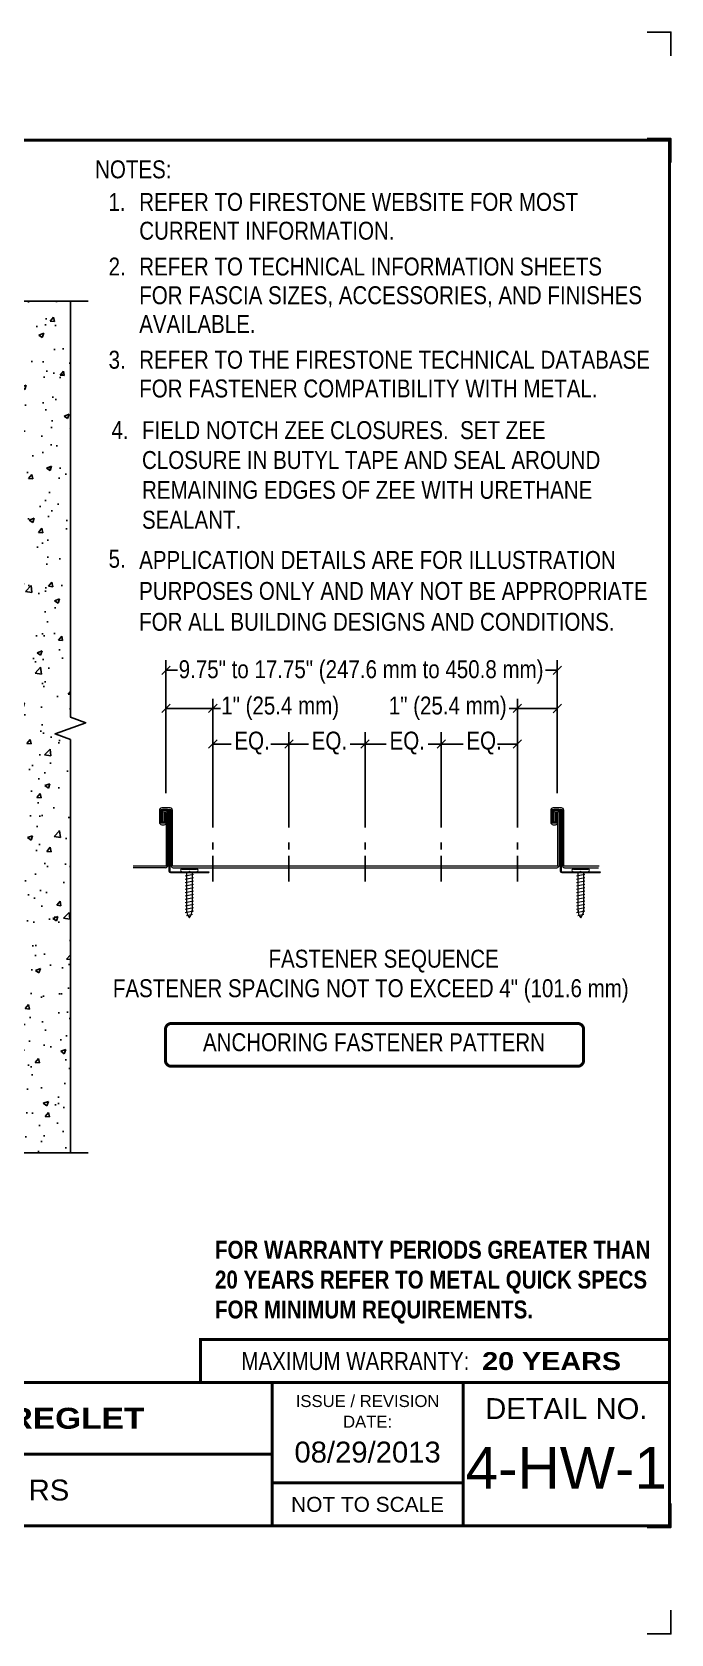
# Model space of a CAD drawing. Header units: inches. Extents: x 0 to 20, y 0 to 16.8.
# Drawn here: x 13.34 to 20.03, y 0 to 16.76 of the extents above; entities that cross this region are included whole.
import ezdxf
from ezdxf.enums import TextEntityAlignment as Align

# ---------------------------------------------------------------- set-up
doc = ezdxf.new("R2010")
doc.units = ezdxf.units.IN
doc.header["$MEASUREMENT"] = 0
doc.layers.get('0').update_dxf_attribs({"linetype": 'CONTINUOUS'})
doc.layers.get('DEFPOINTS').update_dxf_attribs({"linetype": 'CONTINUOUS'})
doc.layers.add('FSBP-ACCESSORY-FIRESTONE', color=7, linetype='CONTINUOUS', lineweight=9)
doc.layers.add('FSBP-TRIMS', color=7, linetype='CONTINUOUS', lineweight=9)
for name, color, linetype in [('FSBP-ANNO-NOTE', 7, 'CONTINUOUS'), ('FSBP-TTLB', 7, 'CONTINUOUS'), ('FSBP-TTLB-BORDER', 7, 'CONTINUOUS'), ('FSBP-TTLB-TEXT', 7, 'CONTINUOUS'), ('FSBP-WALL-CURB', 9, 'CONTINUOUS')]:
    doc.layers.add(name, color=color, linetype=linetype)
doc.styles.add('ARIAL', font='arial.ttf')
doc.styles.add('ARIAL_BOLD', font='')
doc.styles.add('ARIAL_NAR', font='ARIALN.TTF')
doc.styles.add('FSBP_ARIAL_NAR', font='ARIALN.TTF')
doc.styles.get('ARIAL_BOLD').set_extended_font_data('Arial Black')

# ---------------------------------------------------------------- blocks, each defined once
blk = doc.blocks.new('A$C486F1324')
at = {"layer": 'DEFPOINTS', "linetype": 'Continuous', "ltscale": 1.75}
for points in [[(20.031, 16.512), (20.031, 16.762), (19.781, 16.762)], [(20.031, 0.25), (20.031, 0), (19.781, 0)]]:
    blk.add_lwpolyline(points, dxfattribs=at)
at = {"layer": 'DEFPOINTS', "color": 1}
for points in [[(20.031, 15.396), (20.031, 15.646), (19.781, 15.646)], [(20.031, 1.365), (20.031, 1.115), (19.781, 1.115)]]:
    blk.add_lwpolyline(points, dxfattribs=at)
at = {"layer": 'FSBP-TTLB', "const_width": 0.0312}
blk.add_lwpolyline([(15.106, 2.631), (20.016, 2.631), (20.016, 3.082), (15.106, 3.082)], close=True, dxfattribs=at)
for points in [[(0.016, 2.631), (0.016, 1.131), (20.016, 1.131), (20.016, 2.631), (0.016, 2.631)], [(15.856, 2.631), (15.856, 1.131)], [(17.857, 2.631), (17.857, 1.131)], [(20.016, 2.631), (20.016, 1.131)], [(4.841, 1.881), (15.856, 1.881)], [(15.856, 1.582), (17.857, 1.582)]]:
    blk.add_lwpolyline(points, dxfattribs=at)
at = {"layer": 'FSBP-TTLB-BORDER', "const_width": 0.0312}
blk.add_lwpolyline([(20.016, 2.631), (20.016, 15.631), (0.016, 15.631), (0.016, 2.631)], dxfattribs=at)
at = {"layer": 'FSBP-TTLB-TEXT', "style": 'ARIAL_NAR'}
blk.add_text('MAXIMUM WARRANTY:', height=0.1875, dxfattribs=at).set_placement((17.921, 2.856), align=Align.MIDDLE_RIGHT)
at = {"layer": 'FSBP-TTLB-TEXT', "style": 'ARIAL'}
for s, height, p in [('ISSUE / REVISION', 0.125, (16.856, 2.437)), ('DETAIL NO.', 0.2188, (18.936, 2.358)), ('DATE:', 0.125, (16.856, 2.221)), ('NOT TO SCALE', 0.15625, (16.856, 1.356))]:
    blk.add_text(s, height=height, dxfattribs=at).set_placement(p, align=Align.MIDDLE_CENTER)
at = {"layer": 'FSBP-TTLB-TEXT'}
for tag, height, style, p in [('MAXIMUM_WARRANTY', 0.188, 'ARIAL_BOLD', (18.055, 2.855)), ('ACCPT_SYSTEMS', 0.219, 'ARIAL', (12.51, 1.506))]:
    blk.add_attdef(tag, text='', height=height, dxfattribs=dict(at, style=style)).set_placement(p, align=Align.MIDDLE_LEFT)
for tag, height, style, p in [('DETAIL_DESCP_LINE_1', 0.219, 'ARIAL_BOLD', (10.347, 2.257)), ('ISSUE_REV_DATE', 0.219, 'ARIAL', (16.856, 1.903)), ('DETAIL_NUMBER', 0.438, 'ARIAL', (18.935, 1.738))]:
    blk.add_attdef(tag, text='', height=height, dxfattribs=dict(at, style=style)).set_placement(p, align=Align.MIDDLE_CENTER)

msp = doc.modelspace()

# ---------------------------------------------------------------- hatches: boundary and pattern name
at = {"layer": 'FSBP-ACCESSORY-FIRESTONE'}
for points in [[(14.777, 7.981, 0.414214), (14.792, 7.966), (14.83, 7.966), (14.83, 7.976), (14.787, 7.976), (14.787, 8.044), (14.777, 8.044)], [(18.873, 7.981, 0.414214), (18.888, 7.966), (18.925, 7.966), (18.925, 7.976), (18.883, 7.976), (18.883, 8.044), (18.873, 8.044)]]:
    msp.add_hatch(color=256, dxfattribs=at).paths.add_polyline_path(points)
at = {"layer": 'FSBP-WALL-CURB'}
h = msp.add_hatch(dxfattribs=at)
h.set_pattern_fill('AR-CONC', color=256, scale=0.075, style=0)
h.set_pattern_definition([(50, (3.15317, -10.33357), (0.537945, -0.047064), [0.05625, -0.61875]), (355, (3.1532, -10.33357), (-0.104064, 0.564144), [0.045, -0.495]), (100.4514, (3.198, -10.3375), (0.433882, 0.51708), [0.047805, -0.525857]), (46.1842, (3.1532, -10.1836), (0.80043, -0.12414), [0.084375, -0.928125]), (96.6356, (3.2199, -10.1939), (0.700997, 0.730588), [0.071708, -0.788785]), (351.1842, (3.1532, -10.1836), (0.700996, 0.73059), [0.0675, -0.7425]), (21, (3.22817, -10.22107), (0.44768, -0.301964), [0.05625, -0.61875]), (326, (3.2282, -10.22107), (0.182486, 0.543863), [0.045, -0.495]), (71.4514, (3.2655, -10.24623), (0.630167, 0.241898), [0.047805, -0.525857]), (37.5, (3.15317, -10.33357), (0.0091199, 0.2496704), [0, -0.489, 0, -0.5025, 0, -0.496875]), (7.5, (3.15317, -10.33357), (0.1973022, 0.2958088), [0, -0.2865, 0, -0.47775, 0, -0.189375]), (327.5, (2.98592, -10.33357), (0.4003668, -0.0169162), [0, -0.1875, 0, -0.585, 0, -0.77625]), (317.5, (2.91092, -10.33357), (0.4373896, 0.0750787), [0, -0.24375, 0, -0.3885, 0, -0.55125])])
h.paths.add_polyline_path([(13.746, 13.944), (12.342, 13.944), (12.283, 13.783), (12.166, 14.105), (12.107, 13.944), (10.631, 13.944), (10.631, 13.454), (11.168, 13.454), (11.169, 13.454), (11.169, 13.454), (11.347, 13.454, -0.273948), (11.347, 13.278), (10.631, 13.278), (10.631, 12.98), (11.248, 12.98), (11.273, 12.974), (11.273, 12.9), (11.248, 12.894), (10.631, 12.894), (10.631, 11.914), (11.282, 11.914), (11.307, 11.907), (11.307, 11.833), (11.282, 11.827), (10.631, 11.827), (10.631, 5.035), (12.107, 5.035), (12.166, 5.196), (12.283, 4.874), (12.342, 5.035), (13.746, 5.035), (13.746, 9.359), (13.585, 9.418), (13.906, 9.535), (13.746, 9.594)])
h.paths.add_polyline_path([(13.083, 9.656, -0.414214), (13.2, 9.538), (13.2, 9.158, 0.140908), (13.244, 9.024, 0.224453), (13.322, 8.978, 0.224453), (13.244, 8.932, 0.140908), (13.2, 8.799), (13.2, 8.418, -0.414214), (13.083, 8.301), (11.366, 8.301, -0.414214), (11.248, 8.418), (11.248, 8.799, 0.140908), (11.205, 8.932, 0.224453), (11.127, 8.978, 0.224453), (11.205, 9.024, 0.140908), (11.248, 9.158), (11.248, 9.538, -0.414214), (11.366, 9.656)], flags=16)
h.paths.add_polyline_path([(11.836, 8.369), (12.616, 8.369), (12.616, 8.646), (11.836, 8.646)], flags=8)
h.paths.add_polyline_path([(11.524, 8.644), (12.929, 8.644), (12.929, 8.862), (11.524, 8.862)], flags=8)
h.paths.add_polyline_path([(11.582, 8.869), (12.866, 8.869), (12.866, 9.087), (11.582, 9.087)], flags=8)
h.paths.add_polyline_path([(11.512, 9.046), (12.915, 9.046), (12.915, 9.323), (11.512, 9.323)], flags=8)
h.paths.add_polyline_path([(11.487, 9.321), (12.979, 9.321), (12.979, 9.539), (11.487, 9.539)], flags=8)

# ---------------------------------------------------------------- linework, layer by layer
at = {"layer": 'FSBP-ACCESSORY-FIRESTONE'}
for p, q in [((14.677, 8.618), (14.677, 8.493)), ((14.694, 8.485), (14.694, 8.627)), ((14.694, 8.627), (14.797, 8.627)), ((14.694, 8.612), (14.694, 8.501)), ((14.789, 8.643), (14.702, 8.643)), ((14.767, 8.617), (14.704, 8.617)), ((14.704, 8.617), (14.704, 8.494)), ((14.707, 8.588), (14.707, 8.499)), ((14.762, 8.627), (14.709, 8.627)), ((14.751, 8.596), (14.724, 8.596)), ((14.724, 8.596), (14.724, 8.499)), ((14.724, 8.57), (14.734, 8.57)), ((14.724, 8.57), (14.724, 8.499)), ((14.742, 8.613), (14.732, 8.613)), ((14.751, 8.584), (14.734, 8.584)), ((14.734, 8.584), (14.734, 8.485)), ((14.734, 8.57), (14.734, 8.503)), ((14.751, 8.035), (14.751, 8.596)), ((14.751, 8.493), (14.751, 8.584)), ((14.767, 8.049), (14.767, 8.617)), ((14.767, 8.043), (14.767, 8.588)), ((14.787, 8.617), (14.777, 8.617)), ((14.777, 8.049), (14.777, 8.612)), ((14.787, 8.049), (14.787, 8.617)), ((14.797, 8.627), (14.797, 8.043)), ((14.797, 8.049), (14.797, 8.612)), ((14.814, 8.035), (14.814, 8.618)), ((18.773, 8.618), (18.773, 8.493)), ((18.789, 8.627), (18.893, 8.627)), ((18.789, 8.485), (18.789, 8.627)), ((18.789, 8.612), (18.789, 8.501)), ((18.884, 8.643), (18.798, 8.643)), ((18.863, 8.617), (18.799, 8.617)), ((18.799, 8.617), (18.799, 8.494)), ((18.803, 8.588), (18.803, 8.499)), ((18.858, 8.627), (18.804, 8.627)), ((18.846, 8.596), (18.819, 8.596)), ((18.819, 8.596), (18.819, 8.499)), ((18.819, 8.57), (18.829, 8.57)), ((18.819, 8.57), (18.819, 8.499)), ((18.838, 8.613), (18.828, 8.613)), ((18.846, 8.584), (18.829, 8.584)), ((18.829, 8.584), (18.829, 8.485)), ((18.829, 8.57), (18.829, 8.503)), ((18.846, 8.035), (18.846, 8.596)), ((18.846, 8.493), (18.846, 8.584)), ((18.863, 8.049), (18.863, 8.617)), ((18.863, 8.043), (18.863, 8.588)), ((18.883, 8.617), (18.872, 8.617)), ((18.873, 8.049), (18.873, 8.612)), ((18.883, 8.049), (18.883, 8.617)), ((18.893, 8.627), (18.893, 8.043)), ((18.893, 8.049), (18.893, 8.612)), ((18.909, 8.035), (18.909, 8.618)), ((14.734, 8.485), (14.694, 8.485)), ((14.702, 8.468), (14.726, 8.468)), ((14.724, 8.499), (14.704, 8.494)), ((14.707, 8.499), (14.724, 8.499)), ((14.723, 8.489), (14.713, 8.486)), ((18.829, 8.485), (18.789, 8.485)), ((18.798, 8.468), (18.821, 8.468)), ((18.819, 8.499), (18.799, 8.494)), ((18.803, 8.499), (18.819, 8.499)), ((18.818, 8.489), (18.808, 8.486)), ((14.777, 8.253), (14.777, 7.981)), ((14.777, 8.253), (14.787, 8.253)), ((14.787, 8.253), (14.787, 7.976)), ((18.873, 8.253), (18.873, 7.981)), ((18.873, 8.253), (18.883, 8.253)), ((18.883, 8.253), (18.883, 7.976)), ((14.751, 8.035), (14.404, 8.035)), ((14.742, 8.018), (14.404, 8.018)), ((14.777, 8.044), (14.787, 8.044)), ((14.787, 7.976), (15.194, 7.976)), ((14.792, 7.966), (15.194, 7.966)), ((18.846, 8.035), (14.814, 8.035)), ((14.822, 8.018), (18.838, 8.018)), ((14.83, 7.976), (14.83, 7.966)), ((14.917, 8.004), (15.065, 8.004)), ((14.917, 7.976), (15.065, 7.976)), ((14.947, 7.967), (14.995, 7.976)), ((14.947, 7.932), (15.035, 7.949)), ((14.947, 7.897), (15.035, 7.915)), ((14.947, 7.862), (15.035, 7.88)), ((14.962, 7.976), (14.962, 7.556)), ((15.019, 7.976), (15.019, 7.556)), ((15.194, 7.976), (15.194, 7.966)), ((18.873, 8.044), (18.883, 8.044)), ((18.883, 7.976), (19.289, 7.976)), ((18.888, 7.966), (19.289, 7.966)), ((19.28, 8.035), (18.909, 8.035)), ((18.918, 8.018), (19.272, 8.018)), ((18.925, 7.976), (18.925, 7.966)), ((19.012, 8.004), (19.16, 8.004)), ((19.012, 7.976), (19.16, 7.976)), ((19.042, 7.967), (19.09, 7.976)), ((19.042, 7.932), (19.13, 7.949)), ((19.042, 7.897), (19.13, 7.915)), ((19.042, 7.862), (19.13, 7.88)), ((19.058, 7.976), (19.058, 7.556)), ((19.115, 7.976), (19.115, 7.556)), ((19.289, 7.976), (19.289, 7.966)), ((14.947, 7.828), (15.035, 7.845)), ((14.947, 7.793), (15.035, 7.81)), ((14.947, 7.758), (15.035, 7.776)), ((14.947, 7.724), (15.035, 7.741)), ((19.042, 7.828), (19.13, 7.845)), ((19.042, 7.793), (19.13, 7.81)), ((19.042, 7.758), (19.13, 7.776)), ((19.042, 7.724), (19.13, 7.741)), ((14.947, 7.689), (15.035, 7.706)), ((14.947, 7.654), (15.035, 7.672)), ((14.947, 7.619), (15.035, 7.637)), ((14.947, 7.585), (15.035, 7.602)), ((14.947, 7.55), (15.035, 7.567)), ((19.042, 7.689), (19.13, 7.706)), ((19.042, 7.654), (19.13, 7.672)), ((19.042, 7.619), (19.13, 7.637)), ((19.042, 7.585), (19.13, 7.602)), ((19.042, 7.55), (19.13, 7.567)), ((14.961, 7.518), (15.023, 7.53)), ((19.057, 7.518), (19.118, 7.53))]:
    msp.add_line(p, q, dxfattribs=at)
for centre in [(14.991, 7.976), (19.086, 7.976)]:
    msp.add_circle(centre, 0.00451, dxfattribs=at)
for centre, radius, start, end in [((14.702, 8.618), 0.025, 90, 180), ((14.709, 8.612), 0.015, 90, 180), ((14.732, 8.588), 0.025, 90, 180), ((14.742, 8.588), 0.025, 0, 90), ((14.762, 8.612), 0.015, 0, 90), ((14.782, 8.612), 0.015, 0, 90), ((14.789, 8.618), 0.025, 0, 90), ((18.798, 8.618), 0.025, 90, 180), ((18.804, 8.612), 0.015, 90, 180), ((18.828, 8.588), 0.025, 90, 180), ((18.838, 8.588), 0.025, 0, 90), ((18.858, 8.612), 0.015, 0, 90), ((18.878, 8.612), 0.015, 0, 90), ((18.884, 8.618), 0.025, 0, 90), ((14.702, 8.493), 0.025, 180, 270), ((14.709, 8.501), 0.015, 180, 285), ((14.719, 8.503), 0.015, 285, 0), ((14.726, 8.493), 0.025, 270, 360), ((18.798, 8.493), 0.025, 180, 270), ((18.804, 8.501), 0.015, 180, 285), ((18.814, 8.503), 0.015, 285, 0), ((18.821, 8.493), 0.025, 270, 360), ((14.782, 8.049), 0.015, 180, 0), ((14.782, 8.049), 0.005, 180, 0), ((18.878, 8.049), 0.015, 180, 0), ((18.878, 8.049), 0.005, 180, 0), ((14.742, 8.043), 0.025, 270, 0), ((14.792, 7.981), 0.015, 180, 270), ((14.822, 8.043), 0.025, 180, 270), ((14.914, 7.99), 0.0144, 79.4579, 280.5421), ((15.067, 7.99), 0.0144, 259.4579, 100.5421), ((18.838, 8.043), 0.025, 270, 0), ((18.888, 7.981), 0.015, 180, 270), ((18.918, 8.043), 0.025, 180, 270), ((19.009, 7.99), 0.0144, 79.4579, 280.5421), ((19.163, 7.99), 0.0144, 259.4579, 100.5421), ((15.062, 7.565), 0.1, 174.9405, 224.6072), ((14.919, 7.565), 0.1, 315.3928, 5.0595), ((19.158, 7.565), 0.1, 174.9405, 224.6072), ((19.015, 7.565), 0.1, 315.3928, 5.0595)]:
    msp.add_arc(centre, radius, start, end, dxfattribs=at)
at = {"layer": 'FSBP-ANNO-NOTE'}
for p, q in [((14.701, 10.039), (14.79, 10.128)), ((14.746, 8.878), (14.746, 10.188)), ((14.867, 10.084), (14.746, 10.084)), ((18.841, 10.084), (18.719, 10.084)), ((18.797, 10.039), (18.885, 10.128)), ((18.841, 8.878), (18.841, 10.188)), ((14.701, 9.64), (14.79, 9.728)), ((15.192, 9.64), (15.28, 9.728)), ((15.236, 8.437), (15.236, 9.785)), ((18.38, 9.64), (18.468, 9.728)), ((18.424, 8.437), (18.424, 9.785)), ((18.797, 9.639), (18.885, 9.728)), ((14.746, 9.684), (15.316, 9.684)), ((18.841, 9.684), (18.337, 9.684)), ((14.746, 8.799), (14.746, 9.412)), ((16.033, 8.437), (16.033, 9.436)), ((16.83, 8.437), (16.83, 9.436)), ((16.83, 8.437), (16.83, 9.436)), ((17.627, 8.437), (17.627, 9.436)), ((18.424, 8.437), (18.424, 9.436)), ((18.841, 8.799), (18.841, 9.411)), ((15.192, 9.267), (15.28, 9.355)), ((15.236, 9.311), (15.427, 9.311)), ((15.842, 9.311), (16.033, 9.311)), ((15.989, 9.267), (16.077, 9.355)), ((16.237, 9.311), (16.033, 9.311)), ((16.674, 9.311), (17.052, 9.311)), ((16.786, 9.267), (16.874, 9.355)), ((17.489, 9.311), (17.855, 9.311)), ((17.583, 9.267), (17.671, 9.355)), ((18.216, 9.311), (18.424, 9.311)), ((18.38, 9.267), (18.468, 9.355)), ((15.236, 8.207), (15.236, 8.281)), ((16.033, 8.207), (16.033, 8.281)), ((16.83, 8.207), (16.83, 8.281)), ((17.627, 8.207), (17.627, 8.281)), ((18.424, 8.207), (18.424, 8.281)), ((15.236, 7.872), (15.236, 8.141)), ((16.033, 7.872), (16.033, 8.141)), ((16.83, 7.872), (16.83, 8.141)), ((17.627, 7.872), (17.627, 8.141)), ((18.424, 7.872), (18.424, 8.141))]:
    msp.add_line(p, q, dxfattribs=at)
at = {"layer": 'FSBP-ANNO-NOTE', "const_width": 0.0312}
for points in [[(18.221, 5.94), (14.803, 5.94, -0.414214), (14.74, 6.002), (14.74, 6.325, -0.414214), (14.803, 6.388)], [(18.221, 6.388), (19.055, 6.388, -0.414214), (19.117, 6.325), (19.117, 6.002, -0.414214), (19.055, 5.94), (18.221, 5.94)]]:
    msp.add_lwpolyline(points, format="xyb", dxfattribs=at)
msp.add_lwpolyline([(14.803, 6.388), (18.221, 6.388)], dxfattribs=at)
at = {"layer": 'FSBP-WALL-CURB'}
for points in [[(13.933, 13.944), (12.342, 13.944), (12.283, 13.783), (12.166, 14.105), (12.107, 13.944), (10.443, 13.944)], [(13.746, 5.035), (13.746, 9.359), (13.585, 9.418), (13.906, 9.535), (13.746, 9.594), (13.746, 13.944)], [(13.933, 5.035), (12.342, 5.035), (12.283, 4.874), (12.166, 5.196), (12.107, 5.035), (10.504, 5.035)]]:
    msp.add_lwpolyline(points, dxfattribs=at)

# ---------------------------------------------------------------- block references
msp.add_blockref('A$C486F1324', (0, 0)).add_auto_attribs({'MAXIMUM_WARRANTY': '20 YEARS', 'DETAIL_NUMBER': '4-HW-1', 'ISSUE_REV_DATE': '08/29/2013', 'ACCPT_SYSTEMS': 'UC-4 RS', 'DETAIL_DESCP_LINE_1': 'FIXED HEADWALL WITH Z-CLOSURE AT REGLET'})

# ---------------------------------------------------------------- texts
at = {"layer": 'FSBP-ANNO-NOTE', "style": 'FSBP_ARIAL_NAR'}
for s, p in [('NOTES:', (14.004, 15.325)), ('REFER TO FIRESTONE WEBSITE FOR MOST', (14.466, 14.984)), ('CURRENT INFORMATION.', (14.466, 14.683)), ('REFER TO TECHNICAL INFORMATION SHEETS', (14.466, 14.308)), ('FOR FASCIA SIZES, ACCESSORIES, AND FINISHES', (14.466, 14.008)), ('AVAILABLE.', (14.466, 13.707)), ('REFER TO THE FIRESTONE TECHNICAL DATABASE', (14.466, 13.333)), ('FOR FASTENER COMPATIBILITY WITH METAL.', (14.466, 13.032))]:
    msp.add_text(s, height=0.1875, dxfattribs=at).set_placement(p, align=Align.MIDDLE_LEFT)
for s, p in [('1.', (14.234, 14.984)), ('2.', (14.235, 14.308)), ('3.', (14.235, 13.333)), ('4.', (14.265, 12.597)), ('5.', (14.235, 11.25))]:
    msp.add_text(s, height=0.1875, dxfattribs=at).set_placement(p, align=Align.MIDDLE_CENTER)
for s, p in [('9.75" to 17.75" (247.6 mm to 450.8 mm)', (14.879, 10.001)), ('1" (25.4 mm)', (15.324, 9.621)), ('1" (25.4 mm)', (17.078, 9.621)), ('EQ.', (15.462, 9.254)), ('EQ.', (16.271, 9.254)), ('EQ.', (17.086, 9.254)), ('EQ.', (17.89, 9.254)), ('FASTENER SEQUENCE', (15.819, 6.972)), ('FASTENER SPACING NOT TO EXCEED 4" (101.6 mm)', (14.19, 6.663)), ('ANCHORING FASTENER PATTERN', (15.133, 6.098))]:
    msp.add_text(s, height=0.1875, dxfattribs=at).set_placement(p)
at = {"layer": 'FSBP-ANNO-NOTE', "insert": (14.495, 12.69), "char_height": 0.1875, "width": 5.18887, "attachment_point": 1, "style": 'FSBP_ARIAL_NAR'}
msp.add_mtext('FIELD NOTCH ZEE CLOSURES.  SET ZEE CLOSURE IN BUTYL TAPE AND SEAL AROUND REMAINING EDGES OF ZEE WITH URETHANE SEALANT.', dxfattribs=at)
at = {"layer": 'FSBP-ANNO-NOTE', "insert": (15.259, 4.114), "char_height": 0.1875, "attachment_point": 1, "style": 'FSBP_ARIAL_NAR'}
msp.add_mtext('{\\fArial Narrow|b1|i0|c0|p34;FOR WARRANTY PERIODS GREATER THAN\\P20 YEARS REFER TO METAL QUICK SPECS\\PFOR MINIMUM REQUIREMENTS.}', dxfattribs=at)
at = {"layer": 'FSBP-TRIMS', "style": 'FSBP_ARIAL_NAR'}
for s, p in [('APPLICATION DETAILS ARE FOR ILLUSTRATION', (14.465, 11.144)), ('PURPOSES ONLY AND MAY NOT BE APPROPRIATE', (14.465, 10.82)), ('FOR ALL BUILDING DESIGNS AND CONDITIONS.', (14.465, 10.497))]:
    msp.add_text(s, height=0.1875, dxfattribs=at).set_placement(p)

doc.saveas('drawing.dxf')
